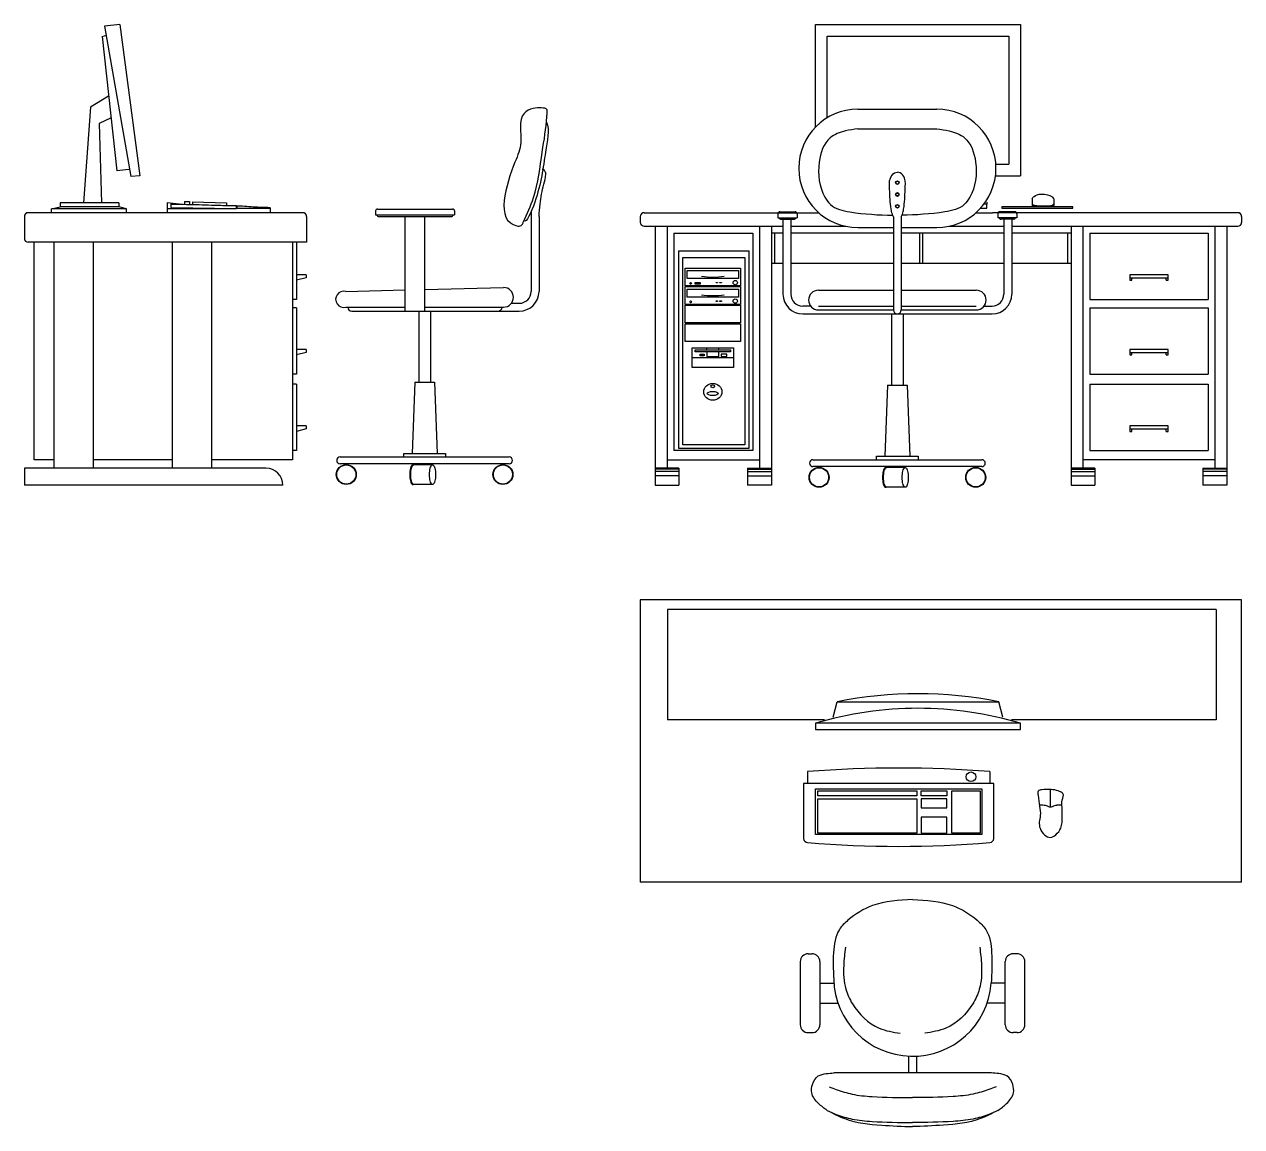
# Model space of a CAD drawing. Header units: millimetres. Extents: x 9 to 43, y 5 to 2792.
# Drawn here: x 14.083 to 17.169, y 14.74 to 17.535 of the extents above; entities that cross this region are included whole.
import ezdxf

# ---------------------------------------------------------------- set-up
doc = ezdxf.new("R2010")
doc.units = ezdxf.units.MM
doc.layers.add('ARREDI_interni - furniture', color=252, linetype='Continuous')

msp = doc.modelspace()

# ---------------------------------------------------------------- linework, layer by layer
at = {"layer": 'ARREDI_interni - furniture'}
for p, q in [((14.3251, 17.535), (14.2857, 17.5304)), ((14.2857, 17.5304), (14.3525, 17.1495)), ((14.3251, 17.535), (14.3752, 17.1508)), ((16.0882, 17.2742), (16.0882, 17.535)), ((16.0882, 17.535), (16.6084, 17.535)), ((16.6084, 17.535), (16.6084, 17.1508)), ((14.2799, 17.5043), (14.292, 17.5076)), ((14.2799, 17.5043), (14.3172, 17.1638)), ((16.1182, 17.2981), (16.1182, 17.505)), ((16.1182, 17.505), (16.5784, 17.505)), ((16.5784, 17.505), (16.5784, 17.1808)), ((14.2964, 17.3532), (14.2502, 17.3249)), ((14.2502, 17.3249), (14.2329, 17.0825)), ((16.196, 17.3199), (16.396, 17.3199)), ((14.3025, 17.2981), (14.2727, 17.2834)), ((14.2727, 17.2834), (14.2787, 17.0825)), ((16.196, 17.2699), (16.396, 17.2699)), ((14.3477, 17.1669), (14.3172, 17.1638)), ((16.5456, 17.1808), (16.5784, 17.1808)), ((14.3752, 17.1508), (14.3525, 17.1495)), ((16.5448, 17.1508), (16.6084, 17.1508)), ((14.152, 17.0675), (14.1739, 17.0725)), ((14.3421, 17.0675), (14.152, 17.0675)), ((14.152, 17.0575), (14.152, 17.0675)), ((14.3224, 17.0825), (14.1739, 17.0825)), ((14.1739, 17.0825), (14.1739, 17.0725)), ((14.3224, 17.0725), (14.1739, 17.0725)), ((14.3224, 17.0825), (14.3224, 17.0725)), ((14.3421, 17.0675), (14.3224, 17.0725)), ((14.3421, 17.0575), (14.3421, 17.0675)), ((14.4756, 17.0789), (14.4446, 17.0825)), ((14.4446, 17.0825), (14.4446, 17.0575)), ((14.4446, 17.0681), (14.6207, 17.0681)), ((14.4539, 17.0792), (14.4539, 17.0708)), ((14.4539, 17.0708), (14.6207, 17.0681)), ((14.4694, 17.0681), (14.6207, 17.0681)), ((14.4886, 17.0859), (14.5016, 17.0855)), ((14.4886, 17.0859), (14.4886, 17.0787)), ((14.5016, 17.0855), (14.5016, 17.0784)), ((14.5088, 17.0853), (14.5088, 17.0783)), ((14.5088, 17.0853), (14.5957, 17.0822)), ((14.5957, 17.0822), (14.5957, 17.0759)), ((14.6207, 17.0681), (14.6207, 17.0754)), ((14.622, 17.0681), (14.622, 17.0752)), ((14.7058, 17.0681), (14.622, 17.0681)), ((14.7058, 17.0681), (14.7058, 17.0575)), ((14.9784, 17.0668), (15.1684, 17.0668)), ((16.5073, 17.0692), (16.5224, 17.0692)), ((16.5224, 17.0792), (16.5155, 17.0792)), ((16.5224, 17.0842), (16.5224, 17.0792)), ((16.5224, 17.0692), (16.5224, 17.0792)), ((16.7412, 17.0722), (16.5612, 17.0722)), ((16.5612, 17.0722), (16.5612, 17.0692)), ((16.5612, 17.0692), (16.7412, 17.0692)), ((16.6378, 17.0925), (16.6378, 17.0757)), ((16.6398, 17.0737), (16.6907, 17.0737)), ((16.6439, 17.0737), (16.6439, 17.0728)), ((16.6439, 17.0728), (16.6499, 17.0728)), ((16.6499, 17.0728), (16.6499, 17.0737)), ((16.678, 17.0737), (16.678, 17.0728)), ((16.678, 17.0728), (16.684, 17.0728)), ((16.684, 17.0728), (16.684, 17.0737)), ((16.6929, 17.091), (16.6927, 17.0757)), ((16.7412, 17.0692), (16.7412, 17.0722)), ((14.0828, 17.0475), (14.0828, 16.9924)), ((14.7885, 17.0575), (14.0928, 17.0575)), ((14.1375, 17.0575), (14.1076, 17.0575)), ((14.3421, 17.0575), (14.152, 17.0575)), ((14.7985, 17.0475), (14.7985, 16.9824)), ((14.9734, 17.0618), (14.9734, 17.0518)), ((14.9734, 17.0518), (15.1734, 17.0518)), ((14.9816, 17.0478), (15.1653, 17.0478)), ((15.0484, 16.8079), (15.0484, 17.0478)), ((15.0984, 16.8079), (15.0984, 17.0478)), ((15.1734, 17.0618), (15.1734, 17.0518)), ((15.3676, 17.0601), (15.3676, 16.8579)), ((15.3876, 17.0478), (15.3876, 16.8579)), ((15.6444, 17.0475), (15.6444, 17.033)), ((15.6544, 17.0575), (16.0966, 17.0575)), ((15.993, 17.0548), (15.993, 17.0448)), ((15.993, 17.0448), (16.0417, 17.0448)), ((15.998, 17.0598), (16.0367, 17.0598)), ((16.0005, 17.0408), (16.0342, 17.0408)), ((16.006, 17.0408), (16.006, 16.8508)), ((16.026, 17.0408), (16.026, 16.8508)), ((16.0417, 17.0548), (16.0417, 17.0448)), ((16.286, 17.0468), (16.286, 16.8108)), ((16.306, 17.0468), (16.306, 16.8108)), ((16.4954, 17.0575), (16.537, 17.0575)), ((17.1588, 17.0575), (16.537, 17.0575)), ((16.5504, 17.0548), (16.5504, 17.0448)), ((16.599, 17.0448), (16.5504, 17.0448)), ((16.594, 17.0598), (16.5554, 17.0598)), ((16.5916, 17.0408), (16.5579, 17.0408)), ((16.566, 17.0408), (16.566, 16.8508)), ((16.586, 17.0408), (16.586, 16.8508)), ((16.599, 17.0548), (16.599, 17.0448)), ((17.1688, 17.0475), (17.1688, 17.033)), ((15.6544, 17.023), (15.682, 17.023)), ((15.682, 17.023), (15.682, 16.3666)), ((15.682, 17.023), (16.006, 17.023)), ((15.7122, 17.023), (15.7122, 16.4098)), ((15.7295, 17.0055), (15.9295, 17.0055)), ((15.7295, 17.0055), (15.7295, 16.4544)), ((15.9295, 17.0055), (15.9295, 16.4544)), ((15.9467, 17.023), (15.9467, 16.4098)), ((15.977, 17.023), (15.977, 16.3666)), ((15.977, 17.0064), (16.006, 17.0064)), ((15.9853, 16.9286), (15.9853, 17.0064)), ((16.026, 17.023), (16.1657, 17.023)), ((16.026, 17.0064), (16.286, 17.0064)), ((16.196, 17.0199), (16.286, 17.0199)), ((16.306, 17.0199), (16.396, 17.0199)), ((16.306, 17.0064), (16.566, 17.0064)), ((16.3526, 16.9286), (16.3526, 17.0064)), ((16.3606, 16.9286), (16.3606, 17.0064)), ((16.4264, 17.023), (16.566, 17.023)), ((16.586, 17.023), (17.1588, 17.023)), ((16.586, 17.0064), (16.7362, 17.0064)), ((16.7279, 16.9286), (16.7279, 17.0064)), ((16.7362, 17.023), (16.7362, 16.3666)), ((16.7664, 17.023), (16.7664, 16.4098)), ((16.7837, 17.0055), (16.7837, 16.8374)), ((16.7837, 17.0055), (17.0837, 17.0055)), ((17.0837, 17.0055), (17.0837, 16.8374)), ((17.101, 17.023), (17.101, 16.4098)), ((17.101, 17.023), (17.101, 16.4309)), ((17.1312, 17.023), (17.1312, 16.3666)), ((14.7985, 16.9824), (14.0928, 16.9824)), ((14.1076, 16.4309), (14.1076, 16.9824)), ((14.1576, 16.9824), (14.1576, 16.4098)), ((14.2576, 16.9824), (14.2576, 16.4098)), ((14.4576, 16.9824), (14.4576, 16.4098)), ((14.5576, 16.9824), (14.5576, 16.4098)), ((14.7626, 16.9824), (14.7626, 16.4309)), ((14.7726, 16.9824), (14.7726, 16.8374)), ((15.7423, 16.9605), (15.9193, 16.9605)), ((15.7423, 16.4593), (15.7423, 16.9605)), ((15.7523, 16.9435), (15.9093, 16.9435)), ((15.7523, 16.4693), (15.7523, 16.9435)), ((15.9093, 16.9435), (15.9093, 16.4693)), ((15.9193, 16.9605), (15.9193, 16.4593)), ((15.7581, 16.917), (15.8981, 16.917)), ((15.7581, 16.872), (15.7581, 16.917)), ((15.8981, 16.917), (15.8981, 16.872)), ((16.006, 16.9286), (15.977, 16.9286)), ((16.286, 16.9286), (16.026, 16.9286)), ((16.566, 16.9286), (16.306, 16.9286)), ((16.7362, 16.9286), (16.586, 16.9286)), ((14.7976, 16.9002), (14.7726, 16.9002)), ((14.7976, 16.8927), (14.7726, 16.8861)), ((14.7976, 16.9002), (14.7976, 16.8927)), ((15.7631, 16.8905), (15.7631, 16.9105)), ((15.7631, 16.9105), (15.8931, 16.9105)), ((15.8931, 16.8905), (15.7631, 16.8905)), ((15.8363, 16.8806), (15.8401, 16.8806)), ((15.8363, 16.8793), (15.8363, 16.8806)), ((15.8401, 16.8806), (15.8401, 16.8793)), ((15.8463, 16.8806), (15.8501, 16.8806)), ((15.8463, 16.8793), (15.8463, 16.8806)), ((15.8501, 16.8806), (15.8501, 16.8793)), ((15.8931, 16.9105), (15.8931, 16.8905)), ((16.9823, 16.9002), (16.8851, 16.9002)), ((16.8851, 16.9002), (16.8851, 16.8861)), ((16.8851, 16.8927), (16.9823, 16.8927)), ((16.8851, 16.8861), (16.8901, 16.8861)), ((16.8901, 16.8861), (16.8901, 16.8927)), ((16.9773, 16.8861), (16.9773, 16.8927)), ((16.9773, 16.8861), (16.9823, 16.8861)), ((16.9823, 16.8861), (16.9823, 16.9002)), ((14.8976, 16.8579), (15.0484, 16.8616)), ((15.0984, 16.8629), (15.2976, 16.8679)), ((15.8981, 16.872), (15.7581, 16.872)), ((15.7581, 16.87), (15.8981, 16.87)), ((15.7581, 16.825), (15.7581, 16.87)), ((15.7631, 16.8635), (15.8931, 16.8635)), ((15.7631, 16.8435), (15.7631, 16.8635)), ((15.7836, 16.8803), (15.7965, 16.8803)), ((15.7836, 16.8763), (15.7836, 16.8803)), ((15.7965, 16.8763), (15.7836, 16.8763)), ((15.7965, 16.8803), (15.7965, 16.8763)), ((15.8401, 16.8793), (15.8363, 16.8793)), ((15.8501, 16.8793), (15.8463, 16.8793)), ((15.8931, 16.8635), (15.8931, 16.8435)), ((15.8981, 16.87), (15.8981, 16.825)), ((16.096, 16.8608), (16.286, 16.8608)), ((16.306, 16.8608), (16.496, 16.8608)), ((14.7726, 16.8374), (14.7626, 16.8374)), ((15.3176, 16.8279), (15.3376, 16.8279)), ((15.8981, 16.825), (15.7581, 16.825)), ((15.7581, 16.823), (15.8981, 16.823)), ((15.7581, 16.778), (15.7581, 16.823)), ((15.8931, 16.8435), (15.7631, 16.8435)), ((15.8363, 16.8336), (15.8401, 16.8336)), ((15.8363, 16.8323), (15.8363, 16.8336)), ((15.8401, 16.8323), (15.8363, 16.8323)), ((15.8401, 16.8336), (15.8401, 16.8323)), ((15.8463, 16.8336), (15.8501, 16.8336)), ((15.8463, 16.8323), (15.8463, 16.8336)), ((15.8501, 16.8323), (15.8463, 16.8323)), ((15.8501, 16.8336), (15.8501, 16.8323)), ((15.8981, 16.823), (15.8981, 16.778)), ((16.076, 16.8208), (16.056, 16.8208)), ((16.096, 16.8205), (16.286, 16.8205)), ((16.306, 16.8205), (16.496, 16.8205)), ((16.516, 16.8208), (16.536, 16.8208)), ((16.7837, 16.8374), (17.0837, 16.8374)), ((14.7726, 16.8162), (14.7626, 16.8162)), ((14.7726, 16.8162), (14.7726, 16.6481)), ((14.8976, 16.8179), (15.0484, 16.8179)), ((14.9129, 16.8079), (15.2839, 16.8079)), ((15.0826, 16.8079), (15.0826, 16.6274)), ((15.0984, 16.8179), (15.2976, 16.8179)), ((15.1126, 16.8079), (15.1126, 16.6274)), ((15.2839, 16.8079), (15.3376, 16.8079)), ((16.056, 16.8008), (16.536, 16.8008)), ((16.096, 16.8108), (16.286, 16.8108)), ((16.281, 16.8008), (16.281, 16.6203)), ((16.306, 16.8108), (16.496, 16.8108)), ((16.311, 16.8008), (16.311, 16.6203)), ((16.7837, 16.8162), (16.7837, 16.6481)), ((16.7837, 16.8162), (17.0837, 16.8162)), ((17.0837, 16.8162), (17.0837, 16.6481)), ((15.8981, 16.778), (15.7581, 16.778)), ((15.7581, 16.776), (15.8981, 16.776)), ((15.7581, 16.731), (15.7581, 16.776)), ((15.8981, 16.776), (15.8981, 16.731)), ((15.8981, 16.731), (15.7581, 16.731)), ((14.7976, 16.7108), (14.7726, 16.7108)), ((14.7976, 16.7034), (14.7726, 16.6967)), ((14.7976, 16.7108), (14.7976, 16.7034)), ((15.7756, 16.7146), (15.8806, 16.7146)), ((15.7756, 16.6896), (15.7756, 16.7146)), ((15.7831, 16.7099), (15.8731, 16.7099)), ((15.7831, 16.7049), (15.7831, 16.7099)), ((15.8731, 16.7049), (15.7831, 16.7049)), ((15.7957, 16.6984), (15.8063, 16.6984)), ((15.7957, 16.6943), (15.7957, 16.6984)), ((15.8063, 16.6984), (15.8063, 16.6943)), ((15.8131, 16.7099), (15.8131, 16.7146)), ((15.8131, 16.7049), (15.8131, 16.6928)), ((15.8431, 16.7099), (15.8431, 16.7146)), ((15.8431, 16.6928), (15.8431, 16.7049)), ((15.8639, 16.6991), (15.8497, 16.6991)), ((15.8497, 16.6991), (15.8497, 16.6928)), ((15.8639, 16.6928), (15.8639, 16.6991)), ((15.8731, 16.7099), (15.8731, 16.7049)), ((15.8806, 16.7146), (15.8806, 16.6896)), ((16.9823, 16.7108), (16.8851, 16.7108)), ((16.8851, 16.7108), (16.8851, 16.6967)), ((16.8851, 16.7034), (16.9823, 16.7034)), ((16.8851, 16.6967), (16.8901, 16.6967)), ((16.8901, 16.6967), (16.8901, 16.7034)), ((16.9773, 16.6967), (16.9773, 16.7034)), ((16.9773, 16.6967), (16.9823, 16.6967)), ((16.9823, 16.6967), (16.9823, 16.7108)), ((15.7756, 16.6646), (15.7756, 16.6896)), ((15.8806, 16.6896), (15.7756, 16.6896)), ((15.8806, 16.6646), (15.7756, 16.6646)), ((15.8063, 16.6943), (15.7957, 16.6943)), ((15.8131, 16.6928), (15.8431, 16.6928)), ((15.8497, 16.6928), (15.8639, 16.6928)), ((15.8806, 16.6896), (15.8806, 16.6646)), ((14.7726, 16.6481), (14.7626, 16.6481)), ((16.7837, 16.6481), (17.0837, 16.6481)), ((14.7726, 16.6225), (14.7626, 16.6225)), ((14.7726, 16.6225), (14.7726, 16.4544)), ((15.0726, 16.6274), (15.0656, 16.4469)), ((15.0726, 16.6274), (15.1226, 16.6274)), ((15.1226, 16.6274), (15.1296, 16.4469)), ((16.271, 16.6203), (16.264, 16.4398)), ((16.271, 16.6203), (16.321, 16.6203)), ((16.321, 16.6203), (16.328, 16.4398)), ((16.7837, 16.6225), (16.7837, 16.4544)), ((16.7837, 16.6225), (17.0837, 16.6225)), ((17.0837, 16.6225), (17.0837, 16.4544)), ((14.7976, 16.5172), (14.7726, 16.5172)), ((14.7976, 16.5172), (14.7976, 16.5097)), ((16.9823, 16.5172), (16.8851, 16.5172)), ((16.8851, 16.5172), (16.8851, 16.5031)), ((16.9823, 16.5031), (16.9823, 16.5172)), ((14.7976, 16.5097), (14.7726, 16.5031)), ((16.8851, 16.5097), (16.9823, 16.5097)), ((16.8851, 16.5031), (16.8901, 16.5031)), ((16.8901, 16.5031), (16.8901, 16.5097)), ((16.9773, 16.5031), (16.9773, 16.5097)), ((16.9773, 16.5031), (16.9823, 16.5031)), ((14.7726, 16.4544), (14.7626, 16.4544)), ((15.9295, 16.4544), (15.7295, 16.4544)), ((15.9193, 16.4593), (15.7423, 16.4593)), ((15.9093, 16.4693), (15.7523, 16.4693)), ((16.7837, 16.4544), (17.0837, 16.4544)), ((14.1576, 16.4309), (14.1076, 16.4309)), ((14.4576, 16.4309), (14.2576, 16.4309)), ((14.7626, 16.4309), (14.5576, 16.4309)), ((14.8835, 16.4382), (15.3116, 16.4382)), ((15.3116, 16.4206), (14.8835, 16.4206)), ((15.0447, 16.4469), (15.1504, 16.4469)), ((15.0447, 16.4382), (15.0447, 16.4469)), ((15.1504, 16.4469), (15.1504, 16.4382)), ((15.7122, 16.4309), (15.9467, 16.4309)), ((16.082, 16.4312), (16.5101, 16.4312)), ((16.2432, 16.4398), (16.3489, 16.4398)), ((16.2432, 16.4312), (16.2432, 16.4398)), ((16.3489, 16.4398), (16.3489, 16.4312)), ((17.101, 16.4309), (16.7664, 16.4309)), ((14.6952, 16.4098), (14.0828, 16.4098)), ((14.0828, 16.4098), (14.0828, 16.3666)), ((15.7424, 16.4098), (15.682, 16.4098)), ((15.7424, 16.4073), (15.682, 16.4073)), ((15.7424, 16.4017), (15.682, 16.4017)), ((15.7424, 16.3906), (15.682, 16.3906)), ((15.7424, 16.4098), (15.7424, 16.3666)), ((15.9165, 16.4098), (15.977, 16.4098)), ((15.9165, 16.4098), (15.9165, 16.3666)), ((15.9165, 16.4073), (15.977, 16.4073)), ((15.9165, 16.4017), (15.977, 16.4017)), ((15.9165, 16.3906), (15.977, 16.3906)), ((16.5101, 16.4136), (16.082, 16.4136)), ((16.7966, 16.4098), (16.7362, 16.4098)), ((16.7362, 16.4073), (16.7966, 16.4073)), ((16.7362, 16.4017), (16.7966, 16.4017)), ((16.7362, 16.3906), (16.7966, 16.3906)), ((16.7966, 16.4098), (16.7966, 16.3666)), ((17.0707, 16.4098), (17.1312, 16.4098)), ((17.0707, 16.4098), (17.0707, 16.3666)), ((17.1312, 16.4073), (17.0707, 16.4073)), ((17.1312, 16.4017), (17.0707, 16.4017)), ((17.1312, 16.3906), (17.0707, 16.3906)), ((14.7384, 16.3666), (14.0828, 16.3666)), ((15.682, 16.3666), (15.7424, 16.3666)), ((15.977, 16.3666), (15.9165, 16.3666)), ((16.7362, 16.3666), (16.7966, 16.3666)), ((17.1312, 16.3666), (17.0707, 16.3666)), ((15.6444, 16.076), (15.6444, 15.3603)), ((17.1688, 16.076), (15.6444, 16.076)), ((15.7135, 16.0513), (15.7135, 15.7717)), ((17.1044, 16.0513), (15.7135, 16.0513)), ((17.1044, 16.0513), (17.1044, 15.7717)), ((17.1688, 15.3603), (17.1688, 16.076)), ((16.133, 15.7786), (16.1434, 15.8177)), ((16.1434, 15.8177), (16.5532, 15.8177)), ((16.5636, 15.7786), (16.5532, 15.8177)), ((16.1115, 15.7717), (15.7135, 15.7717)), ((17.1044, 15.7717), (16.5851, 15.7717)), ((16.0882, 15.7633), (16.0882, 15.7471)), ((16.6084, 15.7633), (16.0882, 15.7633)), ((16.0882, 15.7471), (16.6084, 15.7471)), ((16.6084, 15.7471), (16.6084, 15.7633)), ((16.0684, 15.6406), (16.0684, 15.6106)), ((16.5304, 15.6406), (16.5304, 15.6106)), ((16.0584, 15.6106), (16.0584, 15.4709)), ((16.5404, 15.6106), (16.0584, 15.6106)), ((16.0884, 15.4809), (16.0884, 15.5966)), ((16.0884, 15.5966), (16.5104, 15.5966)), ((16.0941, 15.5791), (16.0941, 15.5918)), ((16.0941, 15.5918), (16.3457, 15.5918)), ((16.3457, 15.5918), (16.3457, 15.5791)), ((16.3565, 15.5791), (16.3565, 15.5918)), ((16.3565, 15.5918), (16.4215, 15.5918)), ((16.4215, 15.5918), (16.4215, 15.5791)), ((16.434, 15.4848), (16.434, 15.5918)), ((16.434, 15.5918), (16.5059, 15.5918)), ((16.5059, 15.5918), (16.5059, 15.4848)), ((16.5104, 15.5966), (16.5104, 15.4809)), ((16.5404, 15.4709), (16.5404, 15.6106)), ((16.6835, 15.5948), (16.6835, 15.55)), ((16.3457, 15.5791), (16.0941, 15.5791)), ((16.0941, 15.4848), (16.0941, 15.5718)), ((16.0941, 15.5718), (16.3457, 15.5718)), ((16.3457, 15.5718), (16.3457, 15.4848)), ((16.4215, 15.5791), (16.3565, 15.5791)), ((16.3565, 15.5718), (16.3565, 15.5484)), ((16.4215, 15.5718), (16.3565, 15.5718)), ((16.4215, 15.5484), (16.4215, 15.5718)), ((16.3565, 15.5484), (16.4215, 15.5484)), ((16.3565, 15.5247), (16.3565, 15.4848)), ((16.4215, 15.5247), (16.3565, 15.5247)), ((16.4215, 15.4848), (16.4215, 15.5247)), ((16.5104, 15.4809), (16.0884, 15.4809)), ((16.3457, 15.4848), (16.0941, 15.4848)), ((16.3565, 15.4848), (16.4215, 15.4848)), ((16.5059, 15.4848), (16.434, 15.4848)), ((17.1688, 15.3603), (15.6444, 15.3603)), ((16.0497, 15.1587), (16.0497, 14.9987)), ((16.0697, 15.1787), (16.0797, 15.1787)), ((16.0997, 15.1587), (16.0997, 14.9987)), ((16.5694, 14.9987), (16.5694, 15.1587)), ((16.5994, 15.1787), (16.5894, 15.1787)), ((16.6194, 14.9987), (16.6194, 15.1587)), ((16.0997, 15.1037), (16.1351, 15.1037)), ((16.5694, 15.1037), (16.534, 15.1037)), ((16.0997, 15.0537), (16.1455, 15.0537)), ((16.5694, 15.0537), (16.5237, 15.0537)), ((16.0697, 14.9787), (16.0797, 14.9787)), ((16.5994, 14.9787), (16.5894, 14.9787)), ((16.3246, 14.919), (16.3246, 14.8764)), ((16.3446, 14.919), (16.3446, 14.8764)), ((16.5346, 14.8764), (16.1346, 14.8764))]:
    msp.add_line(p, q, dxfattribs=at)
at = {"layer": 'ARREDI_interni - furniture', "linetype": 'Continuous'}
for p, q in [((15.0662, 16.418), (15.0649, 16.4168)), ((15.0676, 16.4184), (15.0662, 16.418)), ((15.0674, 16.4168), (15.0687, 16.418)), ((15.0688, 16.418), (15.0676, 16.4184)), ((15.0701, 16.4184), (15.0676, 16.4184)), ((15.0687, 16.418), (15.0701, 16.4184)), ((15.1176, 16.4184), (15.0701, 16.4184)), ((15.115, 16.4168), (15.1163, 16.418)), ((15.1163, 16.418), (15.1176, 16.4184)), ((15.1176, 16.4184), (15.119, 16.418)), ((15.119, 16.418), (15.1203, 16.4168)), ((15.06, 16.3977), (15.0599, 16.3934)), ((15.0599, 16.3934), (15.06, 16.389)), ((15.0603, 16.4019), (15.06, 16.3977)), ((15.06, 16.389), (15.0603, 16.3848)), ((15.0609, 16.4059), (15.0603, 16.4019)), ((15.0617, 16.4094), (15.0609, 16.4059)), ((15.0626, 16.4125), (15.0617, 16.4094)), ((15.0624, 16.3934), (15.0625, 16.3977)), ((15.0625, 16.389), (15.0624, 16.3934)), ((15.0625, 16.3977), (15.0628, 16.4019)), ((15.0628, 16.3848), (15.0625, 16.389)), ((15.0637, 16.415), (15.0626, 16.4125)), ((15.0628, 16.4019), (15.0634, 16.4059)), ((15.0634, 16.4059), (15.0642, 16.4094)), ((15.0649, 16.4168), (15.0637, 16.415)), ((15.0642, 16.4094), (15.0651, 16.4125)), ((15.0651, 16.4125), (15.0662, 16.415)), ((15.0662, 16.415), (15.0674, 16.4168)), ((15.1099, 16.3934), (15.11, 16.3977)), ((15.11, 16.389), (15.1099, 16.3934)), ((15.11, 16.3977), (15.1104, 16.4019)), ((15.1104, 16.3848), (15.11, 16.389)), ((15.1104, 16.4019), (15.1109, 16.4059)), ((15.1109, 16.4059), (15.1117, 16.4094)), ((15.1117, 16.4094), (15.1127, 16.4125)), ((15.1127, 16.4125), (15.1138, 16.415)), ((15.1138, 16.415), (15.115, 16.4168)), ((15.1203, 16.4168), (15.1215, 16.415)), ((15.1215, 16.415), (15.1226, 16.4125)), ((15.1226, 16.4125), (15.1236, 16.4094)), ((15.1236, 16.4094), (15.1243, 16.4059)), ((15.1243, 16.4059), (15.1249, 16.4019)), ((15.1249, 16.4019), (15.1252, 16.3977)), ((15.1252, 16.389), (15.1249, 16.3848)), ((15.1252, 16.3977), (15.1254, 16.3934)), ((15.1254, 16.3934), (15.1252, 16.389)), ((16.2585, 16.3906), (16.2583, 16.3863)), ((16.2588, 16.3949), (16.2585, 16.3906)), ((16.2594, 16.3988), (16.2588, 16.3949)), ((16.2601, 16.4024), (16.2594, 16.3988)), ((16.2611, 16.4055), (16.2601, 16.4024)), ((16.2608, 16.3863), (16.261, 16.3906)), ((16.261, 16.3906), (16.2613, 16.3949)), ((16.2622, 16.408), (16.2611, 16.4055)), ((16.2613, 16.3949), (16.2619, 16.3988)), ((16.2619, 16.3988), (16.2626, 16.4024)), ((16.2634, 16.4098), (16.2622, 16.408)), ((16.2626, 16.4024), (16.2636, 16.4055)), ((16.2647, 16.4109), (16.2634, 16.4098)), ((16.2636, 16.4055), (16.2647, 16.408)), ((16.2661, 16.4113), (16.2647, 16.4109)), ((16.2647, 16.408), (16.2659, 16.4098)), ((16.2659, 16.4098), (16.2672, 16.4109)), ((16.2673, 16.4109), (16.2661, 16.4113)), ((16.2686, 16.4113), (16.2661, 16.4113)), ((16.2672, 16.4109), (16.2686, 16.4113)), ((16.3161, 16.4113), (16.2686, 16.4113)), ((16.3084, 16.3863), (16.3085, 16.3906)), ((16.3085, 16.3906), (16.3089, 16.3949)), ((16.3089, 16.3949), (16.3094, 16.3988)), ((16.3094, 16.3988), (16.3102, 16.4024)), ((16.3102, 16.4024), (16.3111, 16.4055)), ((16.3111, 16.4055), (16.3123, 16.408)), ((16.3123, 16.408), (16.3135, 16.4098)), ((16.3135, 16.4098), (16.3148, 16.4109)), ((16.3148, 16.4109), (16.3161, 16.4113)), ((16.3161, 16.4113), (16.3175, 16.4109)), ((16.3175, 16.4109), (16.3188, 16.4098)), ((16.3188, 16.4098), (16.32, 16.408)), ((16.32, 16.408), (16.3211, 16.4055)), ((16.3211, 16.4055), (16.322, 16.4024)), ((16.322, 16.4024), (16.3228, 16.3988)), ((16.3228, 16.3988), (16.3234, 16.3949)), ((16.3234, 16.3949), (16.3237, 16.3906)), ((16.3237, 16.3906), (16.3238, 16.3863)), ((15.0603, 16.3848), (15.0609, 16.3809)), ((15.0609, 16.3809), (15.0617, 16.3773)), ((15.0617, 16.3773), (15.0626, 16.3742)), ((15.0626, 16.3742), (15.0637, 16.3717)), ((15.0634, 16.3809), (15.0628, 16.3848)), ((15.0642, 16.3773), (15.0634, 16.3809)), ((15.0637, 16.3717), (15.0649, 16.3699)), ((15.0651, 16.3742), (15.0642, 16.3773)), ((15.0649, 16.3699), (15.0662, 16.3687)), ((15.0662, 16.3717), (15.0651, 16.3742)), ((15.0674, 16.3699), (15.0662, 16.3717)), ((15.0662, 16.3687), (15.0676, 16.3684)), ((15.0687, 16.3687), (15.0674, 16.3699)), ((15.0676, 16.3684), (15.0688, 16.3687)), ((15.0701, 16.3684), (15.0676, 16.3684)), ((15.0701, 16.3684), (15.0687, 16.3687)), ((15.1176, 16.3684), (15.0701, 16.3684)), ((15.1109, 16.3809), (15.1104, 16.3848)), ((15.1117, 16.3773), (15.1109, 16.3809)), ((15.1127, 16.3742), (15.1117, 16.3773)), ((15.1138, 16.3717), (15.1127, 16.3742)), ((15.115, 16.3699), (15.1138, 16.3717)), ((15.1163, 16.3687), (15.115, 16.3699)), ((15.1176, 16.3684), (15.1163, 16.3687)), ((15.119, 16.3687), (15.1176, 16.3684)), ((15.1203, 16.3699), (15.119, 16.3687)), ((15.1215, 16.3717), (15.1203, 16.3699)), ((15.1226, 16.3742), (15.1215, 16.3717)), ((15.1236, 16.3773), (15.1226, 16.3742)), ((15.1243, 16.3809), (15.1236, 16.3773)), ((15.1249, 16.3848), (15.1243, 16.3809)), ((16.2583, 16.3863), (16.2585, 16.382)), ((16.2585, 16.382), (16.2588, 16.3778)), ((16.2588, 16.3778), (16.2594, 16.3738)), ((16.2594, 16.3738), (16.2601, 16.3702)), ((16.2601, 16.3702), (16.2611, 16.3672)), ((16.261, 16.382), (16.2608, 16.3863)), ((16.2613, 16.3778), (16.261, 16.382)), ((16.2611, 16.3672), (16.2622, 16.3647)), ((16.2619, 16.3738), (16.2613, 16.3778)), ((16.2626, 16.3702), (16.2619, 16.3738)), ((16.2622, 16.3647), (16.2634, 16.3628)), ((16.2636, 16.3672), (16.2626, 16.3702)), ((16.2634, 16.3628), (16.2647, 16.3617)), ((16.2647, 16.3647), (16.2636, 16.3672)), ((16.2659, 16.3628), (16.2647, 16.3647)), ((16.2647, 16.3617), (16.2661, 16.3613)), ((16.2672, 16.3617), (16.2659, 16.3628)), ((16.2661, 16.3613), (16.2673, 16.3617)), ((16.2686, 16.3613), (16.2661, 16.3613)), ((16.2686, 16.3613), (16.2672, 16.3617)), ((16.3161, 16.3613), (16.2686, 16.3613)), ((16.3085, 16.382), (16.3084, 16.3863)), ((16.3089, 16.3778), (16.3085, 16.382)), ((16.3094, 16.3738), (16.3089, 16.3778)), ((16.3102, 16.3702), (16.3094, 16.3738)), ((16.3111, 16.3672), (16.3102, 16.3702)), ((16.3123, 16.3647), (16.3111, 16.3672)), ((16.3135, 16.3628), (16.3123, 16.3647)), ((16.3148, 16.3617), (16.3135, 16.3628)), ((16.3161, 16.3613), (16.3148, 16.3617)), ((16.3175, 16.3617), (16.3161, 16.3613)), ((16.3188, 16.3628), (16.3175, 16.3617)), ((16.32, 16.3647), (16.3188, 16.3628)), ((16.3211, 16.3672), (16.32, 16.3647)), ((16.322, 16.3702), (16.3211, 16.3672)), ((16.3228, 16.3738), (16.322, 16.3702)), ((16.3234, 16.3778), (16.3228, 16.3738)), ((16.3237, 16.382), (16.3234, 16.3778)), ((16.3238, 16.3863), (16.3237, 16.382))]:
    msp.add_line(p, q, dxfattribs=at)
at = {"layer": 'ARREDI_interni - furniture'}
for centre, radius in [((16.296, 17.1336), 0.00466), ((16.296, 17.1336), 0.00366), ((16.296, 17.1036), 0.00466), ((16.296, 17.1036), 0.00366), ((16.296, 17.0736), 0.00466), ((16.296, 17.0736), 0.00366), ((15.772, 16.8783), 0.00232), ((15.8851, 16.8803), 0.00551), ((15.772, 16.8313), 0.00232), ((15.8851, 16.8333), 0.00551), ((14.899, 16.3936), 0.0253), ((14.899, 16.3936), 0.0243), ((15.2961, 16.3936), 0.0253), ((15.2961, 16.3936), 0.0243), ((16.0975, 16.3865), 0.0253), ((16.0975, 16.3865), 0.0243), ((16.4946, 16.3865), 0.0253), ((16.4946, 16.3865), 0.0243), ((16.4826, 15.6273), 0.0122)]:
    msp.add_circle(centre, radius, dxfattribs=at)
for centre, radius, start, end in [((16.196, 17.1699), 0.15, 90, 270), ((16.396, 17.1699), 0.15, 270, 90), ((14.9784, 17.0618), 0.005, 90, 180), ((15.1684, 17.0618), 0.005, 0, 90), ((16.6398, 17.0757), 0.002, 180, 270), ((16.6907, 17.0757), 0.002, 270, 359.3251), ((14.0928, 17.0475), 0.01, 90, 180), ((14.7885, 17.0475), 0.01, 0, 90), ((14.9812, 17.0518), 0.004, 179.8019, 274.7661), ((15.1656, 17.0518), 0.004, 265.2339, 0.1981), ((15.6544, 17.0475), 0.01, 90, 180), ((15.998, 17.0548), 0.005, 90, 180), ((16.0009, 17.0447), 0.004, 179.8019, 274.7661), ((16.0339, 17.0447), 0.004, 265.2339, 0.1981), ((16.0367, 17.0548), 0.005, 0, 90), ((16.5554, 17.0548), 0.005, 90, 180), ((16.5582, 17.0447), 0.004, 179.8019, 274.7661), ((16.5912, 17.0447), 0.004, 265.2339, 0.1981), ((16.594, 17.0548), 0.005, 0, 90), ((17.1588, 17.0475), 0.01, 360, 90), ((15.6544, 17.033), 0.01, 180, 270), ((17.1588, 17.033), 0.01, 270, 0), ((14.0928, 16.9924), 0.01, 180, 270), ((15.8281, 17.0989), 0.2046, 261.8508, 278.1492), ((14.8926, 16.8379), 0.0206, 75.9638, 284.0362), ((15.2976, 16.8429), 0.025, 270, 90), ((15.3376, 16.8579), 0.05, 270, 0), ((15.3376, 16.8579), 0.03, 270, 0), ((16.056, 16.8508), 0.05, 180, 270), ((16.056, 16.8508), 0.03, 180, 270), ((16.096, 16.8358), 0.025, 90, 270), ((16.496, 16.8358), 0.025, 270, 90), ((16.536, 16.8508), 0.05, 270, 0), ((16.536, 16.8508), 0.03, 270, 0), ((15.8281, 17.0519), 0.2046, 261.8508, 278.1492), ((14.9129, 16.8179), 0.01, 180, 270), ((15.2839, 16.8179), 0.01, 270, 360), ((16.296, 16.8108), 0.01, 180, 0), ((14.8835, 16.4294), 0.00879, 90, 270), ((15.3116, 16.4294), 0.00879, 270, 90), ((16.082, 16.4224), 0.00879, 90, 270), ((16.5101, 16.4224), 0.00879, 270, 90), ((14.6952, 16.3666), 0.0432, 0, 90), ((16.3483, 14.7887), 1.0492, 78.7382, 101.2618), ((16.3483, 14.8838), 0.9171, 73.526, 106.474), ((16.2994, 12.6359), 3.0136, 85.6039, 94.3961), ((16.0684, 15.4709), 0.01, 180, 270), ((16.2994, 18.1781), 2.7271, 265.1408, 274.8592), ((16.5304, 15.4709), 0.01, 270, 0), ((16.0697, 15.1587), 0.02, 90, 180), ((16.0797, 15.1587), 0.02, 360, 90), ((16.5894, 15.1587), 0.02, 90, 180), ((16.5994, 15.1587), 0.02, 0, 90), ((16.3346, 15.1188), 0.2, 181.3986, 355.6618), ((16.0697, 14.9987), 0.02, 180, 270), ((16.0797, 14.9987), 0.02, 270, 360), ((16.5894, 14.9987), 0.02, 180, 270), ((16.5994, 14.9987), 0.02, 270, 0)]:
    msp.add_arc(centre, radius, start, end, dxfattribs=at)
msp.add_ellipse((15.8281, 16.6034), major_axis=(0.0231, 0), ratio=0.927815, start_param=-1.570796, end_param=4.712389, dxfattribs=at)
for centre, major_axis, ratio in [((15.8281, 16.599), (-0.0143, 0), 0.365007), ((15.8281, 16.6174), (-0.00471, 0), 0.763197)]:
    msp.add_ellipse(centre, major_axis=major_axis, ratio=ratio, dxfattribs=at)
for points, start_tangent, end_tangent in [([(15.3941, 17.3231), (15.4082, 17.3181), (15.4084, 17.3124), (15.4076, 17.3007), (15.3958, 17.2112), (15.3733, 17.0956), (15.3485, 17.0348), (15.3453, 17.0284), (15.3424, 17.0249), (15.3315, 17.0241), (15.3266, 17.1855), (15.3413, 17.2358), (15.3497, 17.3091), (15.3727, 17.3217), (15.3941, 17.3231)], (0.999964, -0.008543), (0.999964, -0.008543)), ([(16.6855, 15.5948), (16.7037, 15.5915), (16.7112, 15.5881), (16.7159, 15.585), (16.7137, 15.5683), (16.7138, 15.5502), (16.7138, 15.5259), (16.7134, 15.5114), (16.7101, 15.4972), (16.6975, 15.4802), (16.6841, 15.4735), (16.6691, 15.4802), (16.6578, 15.497), (16.6557, 15.5128), (16.6584, 15.5291), (16.6562, 15.5528), (16.6529, 15.5808), (16.653, 15.5906), (16.6623, 15.5945), (16.6855, 15.5948)], (0.999813, 0.019345), (0.999813, 0.019345))]:
    msp.add_spline(points, degree=3, dxfattribs=dict(at, start_tangent=start_tangent, end_tangent=end_tangent))
for points, knots in [([(15.4065, 17.287), (15.4149, 17.2677), (15.4004, 17.1994), (15.3916, 17.1127), (15.3556, 17.0305), (15.3495, 17.0371)], [0.6867188, 0.6867188, 0.6867188, 0.6867188, 0.7706784, 0.8883881, 0.9493982, 0.9493982, 0.9493982, 0.9493982]), ([(16.196, 17.2699), (16.1855, 17.2685), (16.161, 17.2654), (16.1137, 17.2479), (16.0906, 17.1774), (16.0987, 17.1153), (16.131, 17.0682), (16.1957, 17.0543), (16.2486, 17.0519), (16.2842, 17.0508)], [0, 0, 0, 0, 0.0320572, 0.0746376, 0.1421308, 0.2325539, 0.2556385, 0.3082585, 0.4169022, 0.4169022, 0.4169022, 0.4169022]), ([(16.396, 17.2699), (16.4066, 17.2685), (16.4311, 17.2654), (16.4784, 17.2479), (16.5015, 17.1774), (16.4934, 17.1153), (16.4611, 17.0682), (16.3964, 17.0543), (16.3434, 17.0519), (16.3079, 17.0508)], [0, 0, 0, 0, 0.0320572, 0.0746376, 0.1421308, 0.2325539, 0.2556385, 0.3082585, 0.4169022, 0.4169022, 0.4169022, 0.4169022]), ([(16.286, 17.0468), (16.2848, 17.0487), (16.2824, 17.0561), (16.2792, 17.0701), (16.2772, 17.0918), (16.2766, 17.1178), (16.2743, 17.1416), (16.2854, 17.1583), (16.2935, 17.1596), (16.296, 17.16)], [0.011176, 0.011176, 0.011176, 0.011176, 0.0179523, 0.0314291, 0.0566529, 0.0817582, 0.1101651, 0.1269883, 0.1343962, 0.1343962, 0.1343962, 0.1343962]), ([(16.306, 17.0468), (16.3073, 17.0487), (16.3097, 17.0561), (16.3129, 17.0701), (16.3149, 17.0918), (16.3155, 17.1178), (16.3178, 17.1416), (16.3067, 17.1583), (16.2985, 17.1596), (16.296, 17.16)], [0.011176, 0.011176, 0.011176, 0.011176, 0.0179523, 0.0314291, 0.0566529, 0.0817582, 0.1101651, 0.1269883, 0.1343962, 0.1343962, 0.1343962, 0.1343962]), ([(16.6378, 17.0925), (16.6387, 17.0947), (16.6423, 17.1001), (16.6636, 17.108), (16.687, 17.1002), (16.6892, 17.0961), (16.6915, 17.0942), (16.6929, 17.091)], [0.00479485, 0.00479485, 0.00479485, 0.00479485, 0.01697556, 0.03592053, 0.06219801, 0.07120648, 0.07208096, 0.07208096, 0.07208096, 0.07208096]), ([(16.6378, 17.08), (16.6393, 17.0773), (16.6418, 17.0762), (16.6543, 17.0747), (16.6647, 17.0752), (16.6768, 17.0751), (16.686, 17.0752), (16.6914, 17.0771), (16.6928, 17.0798)], [0, 0, 0, 0, 0.00787778, 0.01377099, 0.03048877, 0.03879247, 0.05047808, 0.05677237, 0.05677237, 0.05677237, 0.05677237]), ([(16.7132, 15.5555), (16.7095, 15.5556), (16.7048, 15.5556), (16.6985, 15.5549), (16.6941, 15.5533), (16.689, 15.5516), (16.6827, 15.5489), (16.6771, 15.5523), (16.6709, 15.5546), (16.664, 15.5555), (16.6587, 15.5556), (16.6558, 15.5557)], [0.00138497, 0.00138497, 0.00138497, 0.00138497, 0.01248111, 0.01559474, 0.02029642, 0.02655099, 0.03192591, 0.03964304, 0.04456754, 0.05180677, 0.06040187, 0.06040187, 0.06040187, 0.06040187])]:
    msp.add_open_spline(points, degree=3, knots=knots, dxfattribs=at)
for points in [[(15.3876, 17.0478), (15.3906, 17.0793), (15.3994, 17.1295), (15.4047, 17.155), (15.404, 17.16), (15.4025, 17.1626), (15.4003, 17.166), (15.3958, 17.1671)], [(14.4539, 17.0792), (14.5177, 17.0781), (14.581, 17.0762), (14.6207, 17.0754)], [(14.622, 17.0752), (14.6357, 17.0746), (14.6796, 17.0717), (14.6966, 17.0713), (14.7031, 17.0709), (14.7057, 17.0695), (14.7058, 17.0681)], [(16.3346, 15.3163), (16.2331, 15.3008), (16.1706, 15.2635), (16.1489, 15.2401), (16.1341, 15.1819), (16.1351, 15.1037)], [(16.3346, 15.3163), (16.436, 15.3008), (16.4985, 15.2635), (16.5202, 15.2401), (16.535, 15.1819), (16.534, 15.1037)], [(16.1644, 15.195), (16.1599, 15.1491), (16.1654, 15.0889), (16.1819, 15.0519), (16.2499, 14.9901), (16.3035, 14.9771)], [(16.5048, 15.195), (16.5093, 15.1491), (16.5037, 15.0889), (16.4872, 15.0519), (16.4192, 14.9901), (16.3656, 14.9771)], [(16.1181, 14.7815), (16.0962, 14.7988), (16.0788, 14.8263), (16.0806, 14.8473), (16.0956, 14.8689), (16.1158, 14.8748), (16.1346, 14.8764)], [(16.551, 14.7815), (16.5729, 14.7988), (16.5903, 14.8263), (16.5885, 14.8473), (16.5735, 14.8689), (16.5534, 14.8748), (16.5346, 14.8764)], [(16.123, 14.8409), (16.141, 14.8346), (16.1811, 14.8228), (16.2319, 14.8166), (16.3346, 14.8138)], [(16.5462, 14.8409), (16.5281, 14.8346), (16.488, 14.8228), (16.4372, 14.8166), (16.3346, 14.8138)], [(16.1181, 14.7815), (16.1627, 14.7606), (16.2563, 14.7441), (16.3346, 14.7403)], [(16.1181, 14.7815), (16.141, 14.7715), (16.1811, 14.7597), (16.2319, 14.7535), (16.3346, 14.7508)], [(16.551, 14.7815), (16.5064, 14.7606), (16.4128, 14.7441), (16.3346, 14.7403)], [(16.551, 14.7815), (16.5281, 14.7715), (16.488, 14.7597), (16.4372, 14.7535), (16.3346, 14.7508)]]:
    msp.add_spline(points, degree=3, dxfattribs=at)

doc.saveas('drawing.dxf')
